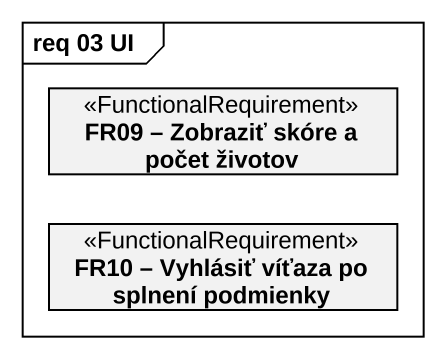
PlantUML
@startuml
mainframe req 03 UI
hide circle
hide empty members
class "FR09 – Zobraziť skóre a počet životov" as FR09_Zobraziť_skóre_a_počet <<FunctionalRequirement>>
class "FR10 – Vyhlásiť víťaza po splnení podmienky" as FR10_Vyhlásiť_víťaza_po <<FunctionalRequirement>>
@enduml
